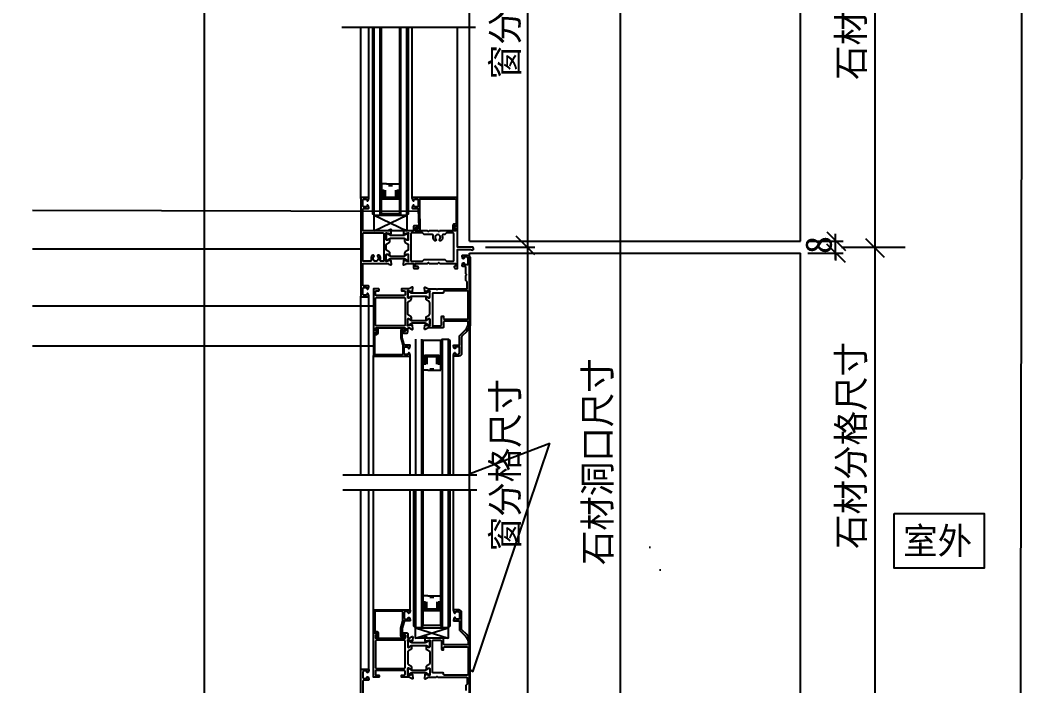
# Model space of a CAD drawing. Header units: metres. Extents: x -1813 to 2885, y 396 to 2003.
# Drawn here: x 2212 to 2885, y 1107 to 1554 of the extents above; entities that cross this region are included whole.
import ezdxf

# ---------------------------------------------------------------- set-up
doc = ezdxf.new("R2010")
doc.units = ezdxf.units.M
for name, color, linetype in [('bz', 1, 'Continuous'), ('PJ', 4, 'Continuous'), ('user', 7, 'Continuous'), ('wz', 2, 'Continuous'), ('xc', 3, 'Continuous'), ('XX', 6, 'Continuous'), ('YY', 4, 'Continuous')]:
    doc.layers.add(name, color=color, linetype=linetype)
doc.dimstyles.get("Standard").update_dxf_attribs({"dimtxt": 2.5, "dimasz": 2.5, "dimexe": 1.25, "dimexo": 0.625, "dimtad": 1, "dimcen": 2.5, "dimazin": 3, "dimtfac": 1, "dimtmove": 0, "dimatfit": 3})

# ---------------------------------------------------------------- blocks, each defined once
blk = doc.blocks.new('_DIMX')
blk.add_lwpolyline([(-16.09, -9.19), (-3.58, 3.31)])

msp = doc.modelspace()

# ---------------------------------------------------------------- hatches: boundary and pattern name
at = {"layer": 'PJ'}
h = msp.add_hatch(dxfattribs=at)
h.set_pattern_fill('AR-CONC', scale=10)
h.paths.add_polyline_path([(2735.52, 1710.35), (2513.52, 1710.35), (2513.52, 1405.35), (2735.52, 1405.35)])
h.paths.add_polyline_path([(2735.52, 1397.35), (2513.52, 1397.35), (2513.52, 1395.29, -0.19), (2514.03, 1393.95), (2514.03, 1350.46), (2514.03, 1248.19), (2513.52, 1248.19), (2513.52, 1238.19), (2514.03, 1238.19), (2514.03, 1135.57), (2514.03, 1092.08, -0.19), (2513.52, 1090.74), (2513.52, 1088.68), (2735.52, 1088.68)])
h.paths.add_polyline_path([(2735.52, 1080.68), (2513.52, 1080.68), (2513.52, 758.35), (2735.52, 758.35)])
at = {"layer": 'YY'}
h = msp.add_hatch(dxfattribs=at)
h.set_pattern_fill('ANSI33', scale=22.5)
h.paths.add_polyline_path([(2466.51, 1433.75), (2466.51, 1423.75), (2454.51, 1423.75), (2454.51, 1433.75)])
h = msp.add_hatch(dxfattribs=at)
h.set_pattern_fill('ANSI33', scale=22.5)
h.paths.add_polyline_path([(2494.23, 1328.65), (2494.23, 1338.65), (2482.23, 1338.65), (2482.23, 1328.65)])
h = msp.add_hatch(dxfattribs=at)
h.set_pattern_fill('ANSI33', scale=22.5)
h.paths.add_polyline_path([(2494.23, 1157.38), (2494.23, 1147.38), (2482.23, 1147.38), (2482.23, 1157.38)])

# ---------------------------------------------------------------- linework, layer by layer
at = {"layer": 'bz'}
for p, q in [((2552.34, 1728.35), (2552.34, 1391.35)), ((2614.68, 1728.35), (2614.68, 758.01)), ((2785.52, 1710.35), (2785.52, 1405.35)), ((2552.34, 1411.35), (2552.34, 1074.68)), ((2759.16, 1392.95), (2759.16, 1410.35)), ((2785.52, 1408.85), (2785.52, 1076.06)), ((2524.17, 1401.35), (2557.34, 1401.35)), ((2740.52, 1405.35), (2764.16, 1405.35)), ((2763.16, 1401.35), (2805.74, 1401.35)), ((2740.52, 1397.35), (2764.16, 1397.35)), ((2759.16, 1397.35), (2759.16, 1392.35))]:
    msp.add_line(p, q, dxfattribs=at)
msp.add_lwpolyline([(877.52, 2003.43), (2884.84, 2003.43), (2881.9, 395.56), (877.52, 395.56)], close=True, dxfattribs=at)
at = {"layer": 'PJ'}
for p, q in [((2454.51, 1443.75), (2454.51, 1433.75)), ((2457.91, 1443.75), (2454.51, 1443.75)), ((2457.91, 1443.75), (2463.11, 1443.75)), ((2459.13, 1442.75), (2461.89, 1442.75)), ((2463.11, 1443.75), (2466.51, 1443.75)), ((2466.51, 1443.75), (2466.51, 1433.75)), ((2454.51, 1433.75), (2466.51, 1433.75)), ((2455.85, 1433.75), (2455.85, 1440)), ((2465.18, 1433.75), (2455.85, 1433.75)), ((2457.18, 1434.75), (2457.18, 1439.62)), ((2463.85, 1434.75), (2457.18, 1434.75)), ((2463.85, 1439.62), (2463.85, 1434.75)), ((2465.18, 1440), (2465.18, 1433.75)), ((2449.51, 1422.75), (2471.51, 1412.25)), ((2449.51, 1412.25), (2471.51, 1422.75)), ((2466.51, 1423.75), (2454.51, 1423.75)), ((2482.23, 1338.65), (2482.23, 1328.65)), ((2494.23, 1338.65), (2482.23, 1338.65)), ((2494.23, 1328.65), (2494.23, 1338.65)), ((2482.23, 1318.65), (2482.23, 1328.65)), ((2482.23, 1328.65), (2494.23, 1328.65)), ((2483.57, 1328.65), (2483.57, 1322.39)), ((2492.9, 1328.65), (2483.57, 1328.65)), ((2484.9, 1327.65), (2484.9, 1322.78)), ((2491.57, 1327.65), (2484.9, 1327.65)), ((2491.57, 1322.78), (2491.57, 1327.65)), ((2492.9, 1322.39), (2492.9, 1328.65)), ((2494.23, 1318.65), (2494.23, 1328.65)), ((2486.85, 1319.65), (2489.62, 1319.65)), ((2485.63, 1318.65), (2482.23, 1318.65)), ((2485.63, 1318.65), (2490.83, 1318.65)), ((2490.83, 1318.65), (2494.23, 1318.65)), ((2482.23, 1167.38), (2482.23, 1157.38)), ((2485.63, 1167.38), (2482.23, 1167.38)), ((2485.63, 1167.38), (2490.83, 1167.38)), ((2486.85, 1166.38), (2489.62, 1166.38)), ((2490.83, 1167.38), (2494.23, 1167.38)), ((2494.23, 1167.38), (2494.23, 1157.38)), ((2483.57, 1157.38), (2483.57, 1163.64)), ((2484.9, 1158.38), (2484.9, 1163.25)), ((2491.57, 1158.38), (2484.9, 1158.38)), ((2491.57, 1163.25), (2491.57, 1158.38)), ((2492.9, 1163.64), (2492.9, 1157.38)), ((2482.23, 1147.38), (2482.23, 1157.38)), ((2482.23, 1157.38), (2494.23, 1157.38)), ((2492.9, 1157.38), (2483.57, 1157.38)), ((2494.23, 1157.38), (2494.23, 1147.38)), ((2477.23, 1138.88), (2499.23, 1145.88)), ((2477.23, 1145.88), (2499.23, 1138.88)), ((2494.23, 1147.38), (2482.23, 1147.38))]:
    msp.add_line(p, q, dxfattribs=at)
for points in [[(2449.51, 1422.75), (2471.51, 1422.75), (2471.51, 1412.25), (2449.51, 1412.25)], [(2477.23, 1145.88), (2499.23, 1145.88), (2499.23, 1138.88), (2477.23, 1138.88)]]:
    msp.add_lwpolyline(points, close=True, dxfattribs=at)
for points in [[(2469.25, 1407.35, -0.13), (2469.85, 1407.19), (2471.65, 1406.15), (2472.01, 1406.15, 0.41), (2472.41, 1406.55), (2472.41, 1408.25), (2472.41, 1409.95, 0.41), (2472.01, 1410.35), (2471.65, 1410.35), (2469.85, 1409.31, -0.13), (2469.25, 1409.15), (2462.21, 1409.15), (2460.77, 1409.15, -0.13), (2460.17, 1409.31), (2458.37, 1410.35), (2458.01, 1410.35, 0.41), (2457.61, 1409.95), (2457.61, 1408.25), (2457.61, 1406.55, 0.41), (2458.01, 1406.15), (2458.37, 1406.15), (2460.17, 1407.19, -0.13), (2460.77, 1407.35), (2462.21, 1407.35)], [(2469.25, 1395.35, 0.13), (2469.85, 1395.51), (2471.65, 1396.55), (2472.01, 1396.55, -0.41), (2472.41, 1396.15), (2472.41, 1394.45), (2472.41, 1392.75, -0.41), (2472.01, 1392.35), (2471.65, 1392.35), (2469.85, 1393.39, 0.13), (2469.25, 1393.55), (2462.21, 1393.55), (2460.77, 1393.55, 0.13), (2460.17, 1393.39), (2458.37, 1392.35), (2458.01, 1392.35, -0.41), (2457.61, 1392.75), (2457.61, 1394.45), (2457.61, 1396.15, -0.41), (2458.01, 1396.55), (2458.37, 1396.55), (2460.17, 1395.51, 0.13), (2460.77, 1395.35), (2462.21, 1395.35)], [(2483.67, 1368.55, -0.13), (2484.27, 1368.39), (2486.07, 1367.35), (2486.43, 1367.35, 0.41), (2486.83, 1367.75), (2486.83, 1369.45), (2486.83, 1371.15, 0.41), (2486.43, 1371.55), (2486.07, 1371.55), (2484.27, 1370.51, -0.13), (2483.67, 1370.35), (2482.23, 1370.35), (2475.19, 1370.35, -0.13), (2474.59, 1370.51), (2472.79, 1371.55), (2472.43, 1371.55, 0.41), (2472.03, 1371.15), (2472.03, 1369.45), (2472.03, 1367.75, 0.41), (2472.43, 1367.35), (2472.79, 1367.35), (2474.59, 1368.39, -0.13), (2475.19, 1368.55), (2482.23, 1368.55)], [(2483.67, 1352.05, 0.13), (2484.27, 1352.21), (2486.07, 1353.25), (2486.43, 1353.25, -0.41), (2486.83, 1352.85), (2486.83, 1351.15), (2486.83, 1349.45, -0.41), (2486.43, 1349.05), (2486.07, 1349.05), (2484.27, 1350.09, 0.13), (2483.67, 1350.25), (2482.23, 1350.25), (2475.19, 1350.25, 0.13), (2474.59, 1350.09), (2472.79, 1349.05), (2472.43, 1349.05, -0.41), (2472.03, 1349.45), (2472.03, 1351.15), (2472.03, 1352.85, -0.41), (2472.43, 1353.25), (2472.79, 1353.25), (2474.59, 1352.21, 0.13), (2475.19, 1352.05), (2482.23, 1352.05)], [(2483.67, 1133.98, -0.13), (2484.27, 1133.82), (2486.07, 1132.78), (2486.43, 1132.78, 0.41), (2486.83, 1133.18), (2486.83, 1134.88), (2486.83, 1136.58, 0.41), (2486.43, 1136.98), (2486.07, 1136.98), (2484.27, 1135.94, -0.13), (2483.67, 1135.78), (2482.23, 1135.78), (2475.19, 1135.78, -0.13), (2474.59, 1135.94), (2472.79, 1136.98), (2472.43, 1136.98, 0.41), (2472.03, 1136.58), (2472.03, 1134.88), (2472.03, 1133.18, 0.41), (2472.43, 1132.78), (2472.79, 1132.78), (2474.59, 1133.82, -0.13), (2475.19, 1133.98), (2482.23, 1133.98)], [(2483.67, 1117.48, 0.13), (2484.27, 1117.64), (2486.07, 1118.68), (2486.43, 1118.68, -0.41), (2486.83, 1118.28), (2486.83, 1116.58), (2486.83, 1114.88, -0.41), (2486.43, 1114.48), (2486.07, 1114.48), (2484.27, 1115.52, 0.13), (2483.67, 1115.68), (2482.23, 1115.68), (2475.19, 1115.68, 0.13), (2474.59, 1115.52), (2472.79, 1114.48), (2472.43, 1114.48, -0.41), (2472.03, 1114.88), (2472.03, 1116.58), (2472.03, 1118.28, -0.41), (2472.43, 1118.68), (2472.79, 1118.68), (2474.59, 1117.64, 0.13), (2475.19, 1117.48), (2482.23, 1117.48)]]:
    msp.add_lwpolyline(points, format="xyb", close=True, dxfattribs=at)
at = {"layer": 'user'}
for p, q in [((2440.51, 1434.07), (2440.51, 1548.8)), ((2446.01, 1434.07), (2446.01, 1548.8)), ((2449.51, 1422.75), (2449.51, 1548.8)), ((2453.51, 1422.75), (2453.51, 1548.8)), ((2467.51, 1422.75), (2467.51, 1548.8)), ((2471.51, 1422.75), (2471.51, 1548.8)), ((2475.01, 1434.07), (2475.01, 1548.8)), ((2505.51, 1434.25), (2505.51, 1548.8)), ((2440.51, 1248.19), (2440.51, 1368.45)), ((2445.99, 1248.19), (2445.99, 1368.45)), ((2514.03, 1248.19), (2514.03, 1350.46)), ((2477.23, 1339.65), (2477.23, 1248.19)), ((2481.23, 1339.65), (2481.23, 1248.19)), ((2495.23, 1339.65), (2495.23, 1248.19)), ((2499.23, 1339.65), (2499.23, 1248.19)), ((2449.03, 1248.19), (2449.03, 1328.55)), ((2473.73, 1248.19), (2473.73, 1328.83)), ((2502.74, 1248.19), (2502.74, 1328.93)), ((2440.51, 1117.58), (2440.51, 1238.19)), ((2445.99, 1117.74), (2445.99, 1238.19)), ((2449.03, 1157.48), (2449.03, 1238.19)), ((2473.73, 1157.37), (2473.73, 1238.19)), ((2477.23, 1238.19), (2477.23, 1145.88)), ((2481.23, 1238.19), (2481.23, 1145.88)), ((2495.23, 1238.19), (2495.23, 1145.88)), ((2499.23, 1238.19), (2499.23, 1145.88)), ((2502.74, 1157.45), (2502.74, 1238.19)), ((2514.03, 1135.57), (2514.03, 1238.19))]:
    msp.add_line(p, q, dxfattribs=at)
at = {"layer": 'wz'}
msp.add_lwpolyline([(2798.41, 1222.6), (2858.79, 1222.6), (2858.79, 1185.77), (2798.41, 1185.77)], close=True, dxfattribs=at)
at = {"layer": 'xc'}
for p, q in [((2513.52, 1405.35), (2513.52, 1710.35)), ((2735.52, 1405.35), (2735.52, 1710.35)), ((2513.52, 1405.35), (2735.52, 1405.35)), ((2513.52, 1088.68), (2513.52, 1397.35)), ((2513.52, 1397.35), (2735.52, 1397.35)), ((2735.52, 1088.68), (2735.52, 1397.35))]:
    msp.add_line(p, q, dxfattribs=at)
for points in [[(2448.51, 1548.8), (2448.51, 1423.75), (2449.51, 1422.75), (2453.51, 1422.75), (2454.51, 1423.75)], [(2454.51, 1423.75), (2454.51, 1548.8)], [(2466.51, 1548.8), (2466.51, 1423.75)], [(2466.51, 1423.75), (2467.51, 1422.75), (2471.51, 1422.75), (2472.51, 1423.75), (2472.51, 1548.8)], [(2494.23, 1338.65), (2495.23, 1339.65), (2499.23, 1339.65), (2500.23, 1338.65), (2500.23, 1248.19)], [(2482.23, 1338.65), (2482.23, 1248.19)], [(2482.23, 1238.19), (2482.23, 1146.88), (2481.23, 1145.88), (2477.23, 1145.88), (2476.23, 1146.88), (2476.23, 1238.19)], [(2500.23, 1238.19), (2500.23, 1146.88), (2499.23, 1145.88), (2495.23, 1145.88), (2494.23, 1146.88), (2494.23, 1238.19)]]:
    msp.add_lwpolyline(points, dxfattribs=at)
for points in [[(2440.51, 1434.25), (2440.51, 1401.35), (2440.51, 1368.45, 0.41), (2441.01, 1367.95), (2445.51, 1367.95, 0.51), (2445.99, 1368.61), (2445.49, 1370.07, 0.85), (2444.71, 1369.95), (2444.71, 1369.65, -0.41), (2444.21, 1369.15), (2442.41, 1369.15, -0.41), (2441.91, 1369.65), (2441.91, 1373.75, -0.41), (2442.41, 1374.25), (2444.21, 1374.25, -0.41), (2444.71, 1373.75), (2444.71, 1373.45, 0.85), (2445.49, 1373.32), (2445.99, 1374.79, 0.51), (2445.51, 1375.45), (2442.41, 1375.45, -0.41), (2441.91, 1375.95), (2441.91, 1389.95, -0.41), (2442.41, 1390.45), (2458.81, 1390.45, -0.36), (2459.11, 1390.2, 0.26), (2459.3, 1389.98), (2460.71, 1389.46, 0.55), (2461.11, 1389.77), (2460.9, 1392.13, 0.18), (2460.82, 1392.32), (2460.45, 1392.68, 0.72), (2460.11, 1392.52, -0.38), (2459.97, 1392.3), (2457.91, 1391.75), (2457.71, 1391.75, -0.84), (2457.61, 1392.33), (2457.61, 1396.35, -0.41), (2457.91, 1396.65), (2458.13, 1396.65, -0.14), (2458.28, 1396.6), (2459.81, 1395.67, 0.59), (2460.11, 1395.84), (2460.11, 1397.27, 0.26), (2459.63, 1398.12), (2458.09, 1399.06, -0.26), (2457.61, 1399.92), (2457.61, 1401.35), (2457.61, 1402.78, -0.26), (2458.09, 1403.63), (2459.63, 1404.57, 0.26), (2460.11, 1405.42), (2460.11, 1406.85, 0.59), (2459.81, 1407.02), (2458.28, 1406.09, -0.14), (2458.13, 1406.05), (2457.91, 1406.05, -0.41), (2457.61, 1406.35), (2457.61, 1410.36, -0.84), (2457.71, 1410.95), (2457.91, 1410.95), (2459.97, 1410.4, -0.38), (2460.11, 1410.18, 0.72), (2460.45, 1410.01), (2460.82, 1410.37, 0.18), (2460.9, 1410.56), (2461.11, 1412.92, 0.55), (2460.71, 1413.23), (2459.3, 1412.71, 0.26), (2459.11, 1412.49, -0.36), (2458.81, 1412.25), (2442.41, 1412.25, -0.41), (2441.91, 1412.75), (2441.91, 1426.75, -0.41), (2442.41, 1427.25), (2445.51, 1427.25, 0.51), (2445.99, 1427.91), (2445.49, 1429.37, 0.85), (2444.71, 1429.25), (2444.71, 1428.95, -0.41), (2444.21, 1428.45), (2442.41, 1428.45, -0.41), (2441.91, 1428.95), (2441.91, 1433.05, -0.41), (2442.41, 1433.55), (2444.21, 1433.55, -0.41), (2444.71, 1433.05), (2444.71, 1432.75, 0.85), (2445.49, 1432.62), (2445.99, 1434.09, 0.51), (2445.51, 1434.75), (2441.01, 1434.75, 0.41)], [(2503.51, 1414.05, -0.41), (2503.21, 1414.35), (2503.21, 1415.35, -0.41), (2503.61, 1415.75), (2505.01, 1415.75, 0.41), (2505.51, 1416.25), (2505.51, 1434.25, 0.41), (2505.01, 1434.75), (2475.51, 1434.75, 0.51), (2475.04, 1434.09), (2475.53, 1432.62, 0.85), (2476.31, 1432.75), (2476.31, 1433.05, -0.41), (2476.81, 1433.55), (2478.61, 1433.55, -0.41), (2479.11, 1433.05), (2479.11, 1428.95, -0.41), (2478.61, 1428.45), (2476.81, 1428.45, -0.41), (2476.31, 1428.95), (2476.31, 1429.25, 0.85), (2475.53, 1429.37), (2475.04, 1427.91, 0.51), (2475.51, 1427.25), (2478.63, 1427.25, -0.41), (2479.13, 1426.76), (2479.48, 1414.24, -0.56), (2478.77, 1413.78), (2477.85, 1414.2, 0.34), (2477.32, 1414.09), (2477.32, 1414.09, 0.49), (2477.47, 1413.39), (2479.08, 1412.64, 0.56), (2480.5, 1413.57), (2480.11, 1427.25), (2480.11, 1433.25, -0.41), (2480.61, 1433.75), (2504.01, 1433.75, -0.41), (2504.51, 1433.25), (2504.51, 1417.25, -0.41), (2504.01, 1416.75), (2502.81, 1416.75, 0.41), (2502.31, 1416.25), (2502.31, 1412.75, 0.65), (2502.65, 1412.6), (2503.85, 1413.7, 0.68), (2503.71, 1414.05)], [(2442.41, 1391.85, -0.41), (2441.91, 1392.35), (2441.91, 1401.35), (2441.91, 1410.35, -0.41), (2442.41, 1410.85), (2455.41, 1410.85, -0.41), (2455.91, 1410.35), (2455.91, 1401.35), (2455.91, 1392.35, -0.41), (2455.41, 1391.85), (2454.08, 1391.85, -0.52), (2453.61, 1392.52, 0.29), (2452.92, 1395.86, 0.5), (2451.81, 1395.73), (2451.81, 1395.72, 0.33), (2451.91, 1394.89, -2.34), (2449.31, 1394.89, 0.33), (2449.41, 1395.72), (2449.41, 1395.73, 0.5), (2448.3, 1395.86, 0.29), (2447.62, 1392.52, -0.52), (2447.15, 1391.85)], [(2474.11, 1401.35), (2474.11, 1392.35, 0.41), (2474.61, 1391.85), (2481.96, 1391.85), (2483.06, 1392.95), (2496.86, 1392.95), (2497.96, 1391.85), (2502.51, 1391.85, 0.41), (2503.01, 1392.35), (2503.01, 1401.35), (2503.01, 1410.35, 0.41), (2502.51, 1410.85), (2497.96, 1410.85), (2496.86, 1409.75), (2495.68, 1409.75, 0.52), (2495.21, 1409.07, -0.29), (2494.52, 1405.73, -0.5), (2493.41, 1405.87), (2493.41, 1405.87, -0.33), (2493.51, 1406.7, 2.34), (2490.91, 1406.7, -0.33), (2491.01, 1405.87), (2491.01, 1405.87, -0.5), (2489.9, 1405.73, -0.29), (2489.22, 1409.07, 0.52), (2488.75, 1409.75), (2483.06, 1409.75), (2481.96, 1410.85), (2474.61, 1410.85, 0.41), (2474.11, 1410.35)], [(2509.83, 1390.15, 0.41), (2510.33, 1389.65), (2512.13, 1389.65, 0.41), (2512.63, 1390.15), (2512.63, 1393.75, 0.41), (2511.63, 1394.75), (2510.33, 1394.75, 0.41), (2509.83, 1394.25), (2509.83, 1393.95, -0.85), (2509.06, 1393.82), (2508.56, 1395.29, -0.51), (2509.03, 1395.95), (2512.03, 1395.95, -0.41), (2514.03, 1393.95), (2514.03, 1350.46, -0.2), (2511.69, 1344.8), (2508.38, 1341.49, 0.2), (2508.23, 1341.14), (2508.23, 1330.15, -0.41), (2506.23, 1328.15), (2503.23, 1328.15, -0.51), (2502.76, 1328.81), (2503.26, 1330.27, -0.85), (2504.03, 1330.15), (2504.03, 1329.85, 0.41), (2504.53, 1329.35), (2505.83, 1329.35, 0.41), (2506.83, 1330.35), (2506.83, 1333.95, 0.41), (2506.33, 1334.45), (2504.53, 1334.45, 0.41), (2504.03, 1333.95), (2504.03, 1333.65, -0.85), (2503.26, 1333.52), (2502.76, 1334.99, -0.51), (2503.23, 1335.65), (2506.33, 1335.65, 0.41), (2506.83, 1336.15), (2506.83, 1341.72, -0.2), (2506.98, 1342.07), (2510.7, 1345.79, 0.2), (2512.63, 1350.46), (2512.63, 1351.15, 0.41), (2512.13, 1351.65), (2496.63, 1351.65, 0.41), (2496.13, 1351.15), (2496.13, 1347.65, -0.41), (2495.63, 1347.15), (2485.63, 1347.15, 0.36), (2485.34, 1346.9, -0.26), (2485.15, 1346.68), (2483.74, 1346.16, -0.55), (2483.34, 1346.47), (2483.54, 1348.83, -0.18), (2483.63, 1349.02), (2483.99, 1349.38, -0.72), (2484.33, 1349.22, 0.38), (2484.48, 1349), (2486.53, 1348.45), (2486.73, 1348.45, 0.84), (2486.83, 1349.03), (2486.83, 1353.05, 0.41), (2486.53, 1353.35), (2486.32, 1353.35, 0.14), (2486.16, 1353.3), (2484.64, 1352.37, -0.59), (2484.33, 1352.54), (2484.33, 1353.97, -0.26), (2484.81, 1354.82), (2486.36, 1355.76, 0.26), (2486.83, 1356.62), (2486.83, 1363.98, 0.26), (2486.36, 1364.83), (2484.81, 1365.77, -0.26), (2484.33, 1366.62), (2484.33, 1368.05, -0.59), (2484.64, 1368.22), (2486.16, 1367.29, 0.14), (2486.32, 1367.25), (2486.53, 1367.25, 0.41), (2486.83, 1367.55), (2486.83, 1371.56, 0.84), (2486.73, 1372.15), (2486.53, 1372.15), (2484.48, 1371.6, 0.38), (2484.33, 1371.38, -0.72), (2483.99, 1371.21), (2483.63, 1371.57, -0.18), (2483.54, 1371.76), (2483.34, 1374.12, -0.55), (2483.74, 1374.43), (2485.15, 1373.91, -0.26), (2485.34, 1373.69, 0.36), (2485.63, 1373.45), (2491.07, 1373.45, -0.2), (2491.21, 1373.39), (2491.59, 1373, 0.41), (2491.88, 1373), (2492.26, 1373.39, -0.2), (2492.4, 1373.45), (2511.53, 1373.45, 0.41), (2512.03, 1373.95), (2512.03, 1377.74, 0.2), (2511.89, 1378.09), (2511.03, 1378.95), (2511.03, 1382.28, -0.2), (2511.09, 1382.42), (2511.48, 1382.8, 0.41), (2511.48, 1383.09), (2511.09, 1383.47, -0.2), (2511.03, 1383.61), (2511.03, 1387.95, 0.41), (2510.53, 1388.45), (2509.03, 1388.45, -0.51), (2508.56, 1389.11), (2509.06, 1390.57, -0.85), (2509.83, 1390.45)], [(2470.73, 1345.45, -0.41), (2470.23, 1344.95), (2469.23, 1344.95, 0.41), (2468.73, 1344.45), (2468.73, 1344.15, 0.41), (2469.23, 1343.65), (2471.53, 1343.65, 0.41), (2472.03, 1344.15), (2472.03, 1346.65, -0.41), (2472.53, 1347.15), (2473.23, 1347.15, -0.36), (2473.53, 1346.9, 0.26), (2473.72, 1346.68), (2475.13, 1346.16, 0.55), (2475.53, 1346.47), (2475.33, 1348.83, 0.18), (2475.24, 1349.02), (2474.88, 1349.38, 0.72), (2474.54, 1349.22, -0.38), (2474.39, 1349), (2472.33, 1348.45), (2472.13, 1348.45, -0.84), (2472.03, 1349.03), (2472.03, 1353.05, -0.41), (2472.33, 1353.35), (2472.55, 1353.35, -0.14), (2472.71, 1353.3), (2474.23, 1352.37, 0.59), (2474.53, 1352.54), (2474.53, 1353.97, 0.26), (2474.06, 1354.82), (2472.51, 1355.76, -0.26), (2472.03, 1356.62), (2472.03, 1363.98, -0.26), (2472.51, 1364.83), (2474.06, 1365.77, 0.26), (2474.53, 1366.62), (2474.53, 1368.05, 0.59), (2474.23, 1368.22), (2472.71, 1367.29, -0.14), (2472.55, 1367.25), (2472.33, 1367.25, -0.41), (2472.03, 1367.55), (2472.03, 1371.56, -0.84), (2472.13, 1372.15), (2472.33, 1372.15), (2474.39, 1371.6, -0.38), (2474.54, 1371.38, 0.72), (2474.88, 1371.21), (2475.24, 1371.57, 0.18), (2475.33, 1371.76), (2475.53, 1374.12, 0.55), (2475.13, 1374.43), (2473.72, 1373.91, 0.26), (2473.53, 1373.69, -0.36), (2473.23, 1373.45), (2468.33, 1373.45, 0.41), (2467.83, 1372.95), (2467.83, 1372.45, 0.41), (2468.33, 1371.95), (2469.83, 1371.95, -0.41), (2470.33, 1371.45), (2470.33, 1369.45, -0.41), (2469.83, 1368.95), (2450.83, 1368.95, -0.41), (2450.33, 1369.45), (2450.33, 1371.45, -0.41), (2450.83, 1371.95), (2452.33, 1371.95, 0.41), (2452.83, 1372.45), (2452.83, 1372.95, 0.41), (2452.33, 1373.45), (2449.53, 1373.45, 0.41), (2449.03, 1372.95), (2449.03, 1343.95, 0.41), (2449.33, 1343.65), (2450.55, 1343.65, 0.27), (2450.98, 1343.9), (2451.27, 1344.4, 0.13), (2451.33, 1344.65), (2451.33, 1344.85, 0.41), (2451.03, 1345.15), (2450.63, 1345.15, -0.41), (2450.33, 1345.45), (2450.33, 1346.65, -0.41), (2450.83, 1347.15), (2470.23, 1347.15, -0.41), (2470.73, 1346.65)], [(2450.93, 1367.55), (2469.73, 1367.55, -0.41), (2470.23, 1367.05), (2470.23, 1349.05, -0.41), (2469.73, 1348.55), (2450.93, 1348.55, -0.41), (2450.43, 1349.05), (2450.43, 1367.05, -0.41)], [(2488.63, 1349.05, 0.41), (2489.13, 1348.55), (2494.23, 1348.55, 0.41), (2494.73, 1349.05), (2494.73, 1354.55, -0.41), (2495.23, 1355.05), (2495.63, 1355.05, -0.41), (2496.13, 1354.55), (2496.13, 1353.55, 0.41), (2496.63, 1353.05), (2512.13, 1353.05, 0.41), (2512.63, 1353.55), (2512.63, 1371.55, 0.41), (2512.13, 1372.05), (2496.63, 1372.05, 0.41), (2496.13, 1371.55), (2496.13, 1370.95, -0.41), (2495.63, 1370.45), (2489.13, 1370.45, 0.41), (2488.63, 1369.95)], [(2451.9, 1346.79), (2450.7, 1345.69, 0.68), (2450.83, 1345.35), (2451.03, 1345.35, -0.41), (2451.33, 1345.05), (2451.33, 1344.05, -0.41), (2450.93, 1343.65), (2449.33, 1343.65, 0.41), (2449.03, 1343.35), (2449.03, 1328.55, 0.41), (2449.43, 1328.15), (2473.23, 1328.15, 0.51), (2473.71, 1328.81), (2473.21, 1330.27, 0.85), (2472.43, 1330.15), (2472.43, 1329.85, -0.41), (2471.93, 1329.35), (2470.13, 1329.35, -0.41), (2469.63, 1329.85), (2469.63, 1333.95, -0.41), (2470.13, 1334.45), (2471.93, 1334.45, -0.41), (2472.43, 1333.95), (2472.43, 1333.65, 0.85), (2473.21, 1333.52), (2473.71, 1334.99, 0.51), (2473.23, 1335.65), (2470.05, 1335.65, -0.34), (2469.57, 1336.02), (2468.36, 1340.51, -0.07), (2468.35, 1340.64), (2468.35, 1345.02, -0.55), (2469.06, 1345.47), (2470.09, 1344.99, 0.34), (2470.63, 1345.11), (2470.63, 1345.11, 0.49), (2470.47, 1345.8), (2468.87, 1346.55, 0.55), (2467.45, 1345.65), (2467.45, 1340.52, 0.07), (2467.46, 1340.39), (2468.73, 1335.65), (2468.73, 1329.55, -0.41), (2468.23, 1329.05), (2450.33, 1329.05, -0.41), (2449.93, 1329.45), (2449.93, 1342.35, -0.41), (2450.33, 1342.75), (2451.23, 1342.75, 0.41), (2452.23, 1343.75), (2452.23, 1346.65, 0.65)], [(2451.9, 1139.23), (2450.7, 1140.33, -0.68), (2450.83, 1140.68), (2451.03, 1140.68, 0.41), (2451.33, 1140.98), (2451.33, 1141.98, 0.41), (2450.93, 1142.38), (2449.33, 1142.38, -0.41), (2449.03, 1142.68), (2449.03, 1157.48, -0.41), (2449.43, 1157.88), (2473.23, 1157.88, -0.51), (2473.71, 1157.22), (2473.21, 1155.75, -0.85), (2472.43, 1155.88), (2472.43, 1156.18, 0.41), (2471.93, 1156.68), (2470.13, 1156.68, 0.41), (2469.63, 1156.18), (2469.63, 1152.08, 0.41), (2470.13, 1151.58), (2471.93, 1151.58, 0.41), (2472.43, 1152.08), (2472.43, 1152.38, -0.85), (2473.21, 1152.51), (2473.71, 1151.04, -0.51), (2473.23, 1150.38), (2470.05, 1150.38, 0.34), (2469.57, 1150.01), (2468.36, 1145.52, 0.07), (2468.35, 1145.39), (2468.35, 1141.01, 0.55), (2469.06, 1140.55), (2470.09, 1141.04, -0.34), (2470.63, 1140.92), (2470.63, 1140.92, -0.49), (2470.47, 1140.22), (2468.87, 1139.47, -0.55), (2467.45, 1140.38), (2467.45, 1145.51, -0.07), (2467.46, 1145.64), (2468.73, 1150.38), (2468.73, 1156.48, 0.41), (2468.23, 1156.98), (2450.33, 1156.98, 0.41), (2449.93, 1156.58), (2449.93, 1143.68, 0.41), (2450.33, 1143.28), (2451.23, 1143.28, -0.41), (2452.23, 1142.28), (2452.23, 1139.38, -0.65)], [(2470.73, 1140.58, 0.41), (2470.23, 1141.08), (2469.23, 1141.08, -0.41), (2468.73, 1141.58), (2468.73, 1141.88, -0.41), (2469.23, 1142.38), (2471.53, 1142.38, -0.41), (2472.03, 1141.88), (2472.03, 1139.38, 0.41), (2472.53, 1138.88), (2473.23, 1138.88, 0.36), (2473.53, 1139.12, -0.26), (2473.72, 1139.35), (2475.13, 1139.86, -0.55), (2475.53, 1139.55), (2475.33, 1137.19, -0.18), (2475.24, 1137.01), (2474.88, 1136.64, -0.72), (2474.54, 1136.81, 0.38), (2474.39, 1137.03), (2472.33, 1137.58), (2472.13, 1137.58, 0.84), (2472.03, 1137), (2472.03, 1132.98, 0.41), (2472.33, 1132.68), (2472.55, 1132.68, 0.14), (2472.71, 1132.72), (2474.23, 1133.65, -0.59), (2474.53, 1133.48), (2474.53, 1132.06, -0.26), (2474.06, 1131.2), (2472.51, 1130.26, 0.26), (2472.03, 1129.41), (2472.03, 1122.05, 0.26), (2472.51, 1121.2), (2474.06, 1120.26, -0.26), (2474.53, 1119.4), (2474.53, 1117.98, -0.59), (2474.23, 1117.81), (2472.71, 1118.74, 0.14), (2472.55, 1118.78), (2472.33, 1118.78, 0.41), (2472.03, 1118.48), (2472.03, 1114.46, 0.84), (2472.13, 1113.88), (2472.33, 1113.88), (2474.39, 1114.43, 0.38), (2474.54, 1114.65, -0.72), (2474.88, 1114.82), (2475.24, 1114.45, -0.18), (2475.33, 1114.27), (2475.53, 1111.91, -0.55), (2475.13, 1111.6), (2473.72, 1112.11, -0.26), (2473.53, 1112.34, 0.36), (2473.23, 1112.58), (2468.33, 1112.58, -0.41), (2467.83, 1113.08), (2467.83, 1113.58, -0.41), (2468.33, 1114.08), (2469.83, 1114.08, 0.41), (2470.33, 1114.58), (2470.33, 1116.58, 0.41), (2469.83, 1117.08), (2450.83, 1117.08, 0.41), (2450.33, 1116.58), (2450.33, 1114.58, 0.41), (2450.83, 1114.08), (2452.33, 1114.08, -0.41), (2452.83, 1113.58), (2452.83, 1113.08, -0.41), (2452.33, 1112.58), (2449.53, 1112.58, -0.41), (2449.03, 1113.08), (2449.03, 1142.08, -0.41), (2449.33, 1142.38), (2450.55, 1142.38, -0.27), (2450.98, 1142.13), (2451.27, 1141.63, -0.13), (2451.33, 1141.38), (2451.33, 1141.18, -0.41), (2451.03, 1140.88), (2450.63, 1140.88, 0.41), (2450.33, 1140.58), (2450.33, 1139.38, 0.41), (2450.83, 1138.88), (2470.23, 1138.88, 0.41), (2470.73, 1139.38)], [(2450.93, 1118.48), (2469.73, 1118.48, 0.41), (2470.23, 1118.98), (2470.23, 1136.98, 0.41), (2469.73, 1137.48), (2450.93, 1137.48, 0.41), (2450.43, 1136.98), (2450.43, 1118.98, 0.41)], [(2488.63, 1136.98, -0.41), (2489.13, 1137.48), (2494.23, 1137.48, -0.41), (2494.73, 1136.98), (2494.73, 1131.48, 0.41), (2495.23, 1130.98), (2495.63, 1130.98, 0.41), (2496.13, 1131.48), (2496.13, 1132.48, -0.41), (2496.63, 1132.98), (2512.13, 1132.98, -0.41), (2512.63, 1132.48), (2512.63, 1114.48, -0.41), (2512.13, 1113.98), (2496.63, 1113.98, -0.41), (2496.13, 1114.48), (2496.13, 1115.08, 0.41), (2495.63, 1115.58), (2489.13, 1115.58, -0.41), (2488.63, 1116.08)]]:
    msp.add_lwpolyline(points, format="xyb", close=True, dxfattribs=at)
for points in [[(2515.51, 1401.35), (2505.51, 1401.35), (2505.51, 1415.45, 0.41), (2505.21, 1415.75), (2504, 1415.75, 0.27), (2503.57, 1415.5), (2503.28, 1415, 0.13), (2503.21, 1414.75), (2503.21, 1414.55, 0.41), (2503.51, 1414.25), (2503.91, 1414.25, -0.41), (2504.21, 1413.95), (2504.21, 1412.75, -0.41), (2503.71, 1412.25), (2493.58, 1412.25, 0.2), (2493.44, 1412.19), (2493.05, 1411.8, -0.41), (2492.77, 1411.8), (2492.39, 1412.19, 0.2), (2492.25, 1412.25), (2486.58, 1412.25, 0.2), (2486.44, 1412.19), (2486.05, 1411.8, -0.41), (2485.77, 1411.8), (2485.39, 1412.19, 0.2), (2485.25, 1412.25), (2477.71, 1412.25, -0.41), (2477.21, 1412.75), (2477.21, 1413.95, -0.41), (2477.71, 1414.45), (2478.71, 1414.45, 0.41), (2479.21, 1414.95), (2479.21, 1415.25, 0.41), (2478.71, 1415.75), (2476.41, 1415.75, 0.41), (2475.91, 1415.25), (2475.91, 1412.75, -0.41), (2475.41, 1412.25), (2471.21, 1412.25, -0.36), (2470.92, 1412.49, 0.26), (2470.73, 1412.71), (2469.31, 1413.23, 0.55), (2468.91, 1412.92), (2469.12, 1410.56, 0.18), (2469.21, 1410.37), (2469.57, 1410.01, 0.72), (2469.91, 1410.18, -0.38), (2470.06, 1410.4), (2472.11, 1410.95), (2472.31, 1410.95, -0.84), (2472.41, 1410.36), (2472.41, 1406.35, -0.41), (2472.11, 1406.05), (2471.9, 1406.05, -0.14), (2471.74, 1406.09), (2470.22, 1407.02, 0.59), (2469.91, 1406.85), (2469.91, 1405.42, 0.26), (2470.39, 1404.57), (2471.93, 1403.63, -0.26), (2472.41, 1402.78), (2472.41, 1401.35), (2472.41, 1399.92, -0.26), (2471.93, 1399.06), (2470.39, 1398.12, 0.26), (2469.91, 1397.27), (2469.91, 1395.84, 0.59), (2470.22, 1395.67), (2471.74, 1396.6, -0.14), (2471.9, 1396.65), (2472.11, 1396.65, -0.41), (2472.41, 1396.35), (2472.41, 1392.33, -0.84), (2472.31, 1391.75), (2472.11, 1391.75), (2470.06, 1392.3, -0.38), (2469.91, 1392.52, 0.72), (2469.57, 1392.68), (2469.21, 1392.32, 0.18), (2469.12, 1392.13), (2468.91, 1389.77, 0.55), (2469.31, 1389.46), (2470.73, 1389.98, 0.26), (2470.92, 1390.2, -0.36), (2471.21, 1390.45), (2475.41, 1390.45, -0.41), (2475.91, 1389.95), (2475.91, 1387.45, 0.41), (2476.41, 1386.95), (2478.71, 1386.95, 0.41), (2479.21, 1387.45), (2479.21, 1387.75, 0.41), (2478.71, 1388.25), (2477.71, 1388.25, -0.41), (2477.21, 1388.75), (2477.21, 1389.95, -0.41), (2477.71, 1390.45), (2485.25, 1390.45, 0.2), (2485.39, 1390.5), (2485.77, 1390.89, -0.41), (2486.05, 1390.89), (2486.44, 1390.5, 0.2), (2486.58, 1390.45), (2492.25, 1390.45, 0.2), (2492.39, 1390.5), (2492.77, 1390.89, -0.41), (2493.05, 1390.89), (2493.44, 1390.5, 0.2), (2493.58, 1390.45), (2503.71, 1390.45, -0.41), (2504.21, 1389.95), (2504.21, 1388.75, -0.41), (2503.91, 1388.45), (2503.51, 1388.45, 0.41), (2503.21, 1388.15), (2503.21, 1387.95, 0.13), (2503.28, 1387.7), (2503.57, 1387.2, 0.27), (2504, 1386.95), (2505.21, 1386.95, 0.41), (2505.51, 1387.25), (2505.51, 1399.85), (2514.43, 1399.85, 1.55), (2515.46, 1401.35)], [(2514.03, 1092.08), (2514.03, 1135.57, 0.2), (2511.69, 1141.22), (2508.38, 1144.53, -0.2), (2508.23, 1144.89), (2508.23, 1155.88, 0.41), (2506.23, 1157.88), (2503.23, 1157.88, 0.51), (2502.76, 1157.22), (2503.26, 1155.75, 0.85), (2504.03, 1155.88), (2504.03, 1156.18, -0.41), (2504.53, 1156.68), (2505.83, 1156.68, -0.41), (2506.83, 1155.68), (2506.83, 1152.08, -0.41), (2506.33, 1151.58), (2504.53, 1151.58, -0.41), (2504.03, 1152.08), (2504.03, 1152.38, 0.85), (2503.26, 1152.51), (2502.76, 1151.04, 0.51), (2503.23, 1150.38), (2506.33, 1150.38, -0.41), (2506.83, 1149.88), (2506.83, 1144.31, 0.2), (2506.98, 1143.95), (2510.7, 1140.23, -0.2), (2512.63, 1135.57), (2512.63, 1134.88, -0.41), (2512.13, 1134.38), (2496.63, 1134.38, -0.41), (2496.13, 1134.88), (2496.13, 1138.38, 0.41), (2495.63, 1138.88), (2485.63, 1138.88, -0.36), (2485.34, 1139.12, 0.26), (2485.15, 1139.35), (2483.74, 1139.86, 0.55), (2483.34, 1139.55), (2483.54, 1137.19, 0.18), (2483.63, 1137.01), (2483.99, 1136.64, 0.72), (2484.33, 1136.81, -0.38), (2484.48, 1137.03), (2486.53, 1137.58), (2486.73, 1137.58, -0.84), (2486.83, 1137), (2486.83, 1132.98, -0.41), (2486.53, 1132.68), (2486.32, 1132.68, -0.14), (2486.16, 1132.72), (2484.64, 1133.65, 0.59), (2484.33, 1133.48), (2484.33, 1132.06, 0.26), (2484.81, 1131.2), (2486.36, 1130.26, -0.26), (2486.83, 1129.41), (2486.83, 1122.05, -0.26), (2486.36, 1121.2), (2484.81, 1120.26, 0.26), (2484.33, 1119.4), (2484.33, 1117.98, 0.59), (2484.64, 1117.81), (2486.16, 1118.74, -0.14), (2486.32, 1118.78), (2486.53, 1118.78, -0.41), (2486.83, 1118.48), (2486.83, 1114.46, -0.84), (2486.73, 1113.88), (2486.53, 1113.88), (2484.48, 1114.43, -0.38), (2484.33, 1114.65, 0.72), (2483.99, 1114.82), (2483.63, 1114.45, 0.18), (2483.54, 1114.27), (2483.34, 1111.91, 0.55), (2483.74, 1111.6), (2485.15, 1112.11, 0.26), (2485.34, 1112.34, -0.36), (2485.63, 1112.58), (2491.07, 1112.58, 0.2), (2491.21, 1112.64), (2491.59, 1113.02, -0.41), (2491.88, 1113.02), (2492.26, 1112.64, 0.2), (2492.4, 1112.58), (2511.53, 1112.58, -0.41), (2512.03, 1112.08), (2512.03, 1108.29, -0.2), (2511.89, 1107.93), (2511.03, 1107.08), (2511.03, 1103.74, 0.2)], [(2440.51, 1084.68), (2440.51, 1117.58, -0.41), (2441.01, 1118.08), (2445.51, 1118.08, -0.51), (2445.99, 1117.42), (2445.49, 1115.95, -0.85), (2444.71, 1116.08), (2444.71, 1116.38, 0.41), (2444.21, 1116.88), (2442.41, 1116.88, 0.41), (2441.91, 1116.38), (2441.91, 1112.28, 0.41), (2442.41, 1111.78), (2444.21, 1111.78, 0.41), (2444.71, 1112.28), (2444.71, 1112.58, -0.85), (2445.49, 1112.71), (2445.99, 1111.24, -0.51), (2445.51, 1110.58), (2442.41, 1110.58, 0.41), (2441.91, 1110.08), (2441.91, 1096.08, 0.41)]]:
    msp.add_lwpolyline(points, format="xyb", dxfattribs=at)
at = {"layer": 'XX'}
for p, q in [((2517.62, 1548.8), (2427.83, 1548.8)), ((2518.39, 1248.19), (2428.59, 1248.19)), ((2518.39, 1238.19), (2428.59, 1238.19))]:
    msp.add_line(p, q, dxfattribs=at)
at = {"layer": 'YY'}
msp.add_line((2335.52, 1718.35), (2335.52, 750.35), dxfattribs=at)

# ---------------------------------------------------------------- block references
at = {"rotation": 270}
for p in [(2553.7, 1392.82), (2762.38, 1395.52), (2788.47, 1390.97), (2762.26, 1387.58)]:
    msp.add_blockref('_DIMX', p, dxfattribs=at)

# ---------------------------------------------------------------- texts
for s, p in [('石材分格尺寸', (2778.34, 1513.63)), ('窗分格尺寸', (2546.23, 1514.04)), ('8', (2756.59, 1396.76)), ('石材分格尺寸', (2778.34, 1198.79)), ('石材洞口尺寸', (2608.21, 1187.91)), ('窗分格尺寸', (2546.23, 1197.2))]:
    msp.add_text(s, height=17.8, rotation=90).set_placement(p)
msp.add_text('室外', height=17.8).set_placement((2804.45, 1195.29))

# ---------------------------------------------------------------- leaders
at = {"layer": 'wz'}
for points in [[(2480.17, 1425.24), (2220.38, 1425.92)], [(2441.91, 1400.03), (2220.38, 1400.03)], [(2450.43, 1361.8), (2220.38, 1361.8)], [(2448.91, 1334.86), (2220.38, 1334.86)]]:
    msp.add_leader(points, dimstyle='Standard', dxfattribs=at)

doc.saveas('drawing.dxf')
